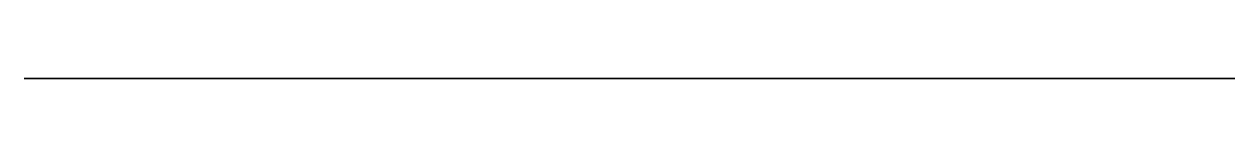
# Model space of a CAD drawing. Header units: millimetres. Extents: x 167 to 184.8, y 0 to 0.
import ezdxf

# ---------------------------------------------------------------- set-up
doc = ezdxf.new("R2010")
doc.units = ezdxf.units.MM
doc.layers.get('0').update_dxf_attribs({"color": 194, "true_color": 0x551cb1})

msp = doc.modelspace()

# ---------------------------------------------------------------- linework, layer by layer
at = {"color": 74, "true_color": 0x58b11b}
msp.add_polyline3d([(173.243, 0, 129.1), (172.992, 0, 129.738), (172.77, 0, 130.394), (172.576, 0, 131.063), (172.41, 0, 131.743), (172.274, 0, 132.43), (172.167, 0, 133.12), (172.091, 0, 133.808), (172.044, 0, 134.493), (166.982, 0, 134.493), (166.982, 0, 101.995), (167.785, 0, 101.32), (167.785, 0, 30.657), (166.982, 0, 29.946), (166.982, 0, 0.052), (184.777, 0, 0.052), (184.777, 0, 89.8), (184.236, 0, 90.233), (183.712, 0, 90.685), (183.206, 0, 91.157), (182.718, 0, 91.647), (182.249, 0, 92.154), (181.799, 0, 92.68), (181.369, 0, 93.222), (180.959, 0, 93.78), (180.57, 0, 94.353), (180.203, 0, 94.94), (179.859, 0, 95.54), (179.537, 0, 96.152), (179.239, 0, 96.776), (178.964, 0, 97.411), (178.713, 0, 98.055), (178.486, 0, 98.71), (178.284, 0, 99.373), (178.107, 0, 100.042), (177.955, 0, 100.716), (177.828, 0, 101.396), (177.727, 0, 102.08), (177.652, 0, 102.767), (177.602, 0, 103.458), (177.579, 0, 104.15), (178.024, 0, 104.274), (178.46, 0, 104.418), (178.888, 0, 104.583), (179.305, 0, 104.768), (179.712, 0, 104.973), (180.108, 0, 105.197), (180.493, 0, 105.439), (180.865, 0, 105.7), (181.224, 0, 105.978), (181.569, 0, 106.274), (181.9, 0, 106.586), (182.216, 0, 106.915), (182.516, 0, 107.259), (182.8, 0, 107.619), (183.067, 0, 107.993), (183.316, 0, 108.382), (183.546, 0, 108.783), (183.754, 0, 109.193), (183.942, 0, 109.612), (184.109, 0, 110.039), (184.254, 0, 110.473), (184.378, 0, 110.913), (184.48, 0, 111.358), (184.561, 0, 111.808), (184.62, 0, 112.261), (184.658, 0, 112.716), (184.673, 0, 113.173), (184.666, 0, 113.631), (184.637, 0, 114.089), (184.586, 0, 114.545), (184.513, 0, 115), (184.417, 0, 115.452), (184.299, 0, 115.884), (184.154, 0, 116.307), (183.983, 0, 116.719), (183.788, 0, 117.122), (183.57, 0, 117.515), (183.331, 0, 117.898), (183.072, 0, 118.272), (182.794, 0, 118.636), (182.5, 0, 118.991), (182.19, 0, 119.336), (181.53, 0, 119.998), (180.825, 0, 120.622), (180.088, 0, 121.209), (179.037, 0, 122.032), (178.014, 0, 122.899), (177.033, 0, 123.811), (176.107, 0, 124.769), (175.251, 0, 125.775), (174.854, 0, 126.297), (174.479, 0, 126.831), (174.129, 0, 127.379), (173.805, 0, 127.939), (173.509, 0, 128.513)], close=True, dxfattribs=at)

doc.saveas('drawing.dxf')
